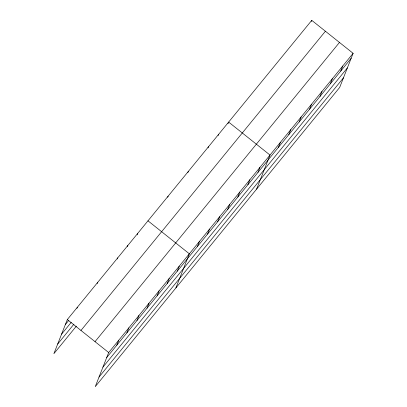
<?xml version="1.0" encoding="UTF-8"?>
<svg xmlns="http://www.w3.org/2000/svg" width="407" height="407" viewBox="0 0 407 407"><rect width="100%" height="100%" fill="white"/><g stroke="black" fill="none" stroke-linecap="round" stroke-linejoin="round"><path stroke-width="0.61" d="M353.118 53.322L108.679 352.543L95.243 386.65L339.682 87.434L353.118 53.322L311.757 20.35L67.318 319.566L53.882 353.678L76.374 326.144M76.959 308.338L77.401 307.224M97.125 283.654L97.563 282.539M117.292 258.969L117.73 257.855M127.376 246.627L127.813 245.513M137.24 234.839L137.678 233.725M167.709 197.253L168.147 196.138M116.789 345.207L118.763 340.201M187.876 172.568L188.314 171.454M126.872 332.865L128.846 327.854M136.956 320.523L138.929 315.511M208.043 147.883L208.481 146.769M147.039 308.18L149.013 303.169M218.127 135.541L218.564 134.427M157.122 295.838L159.096 290.827M227.986 123.753L228.429 122.639M167.206 283.496L169.18 278.485M177.289 271.154L179.263 266.142M175.91 287.907L189.347 253.8L147.98 220.828M197.456 246.469L199.43 241.458M207.539 234.122L209.513 229.116M217.623 221.779L219.597 216.773M227.706 209.437L229.68 204.426M237.79 197.095L239.759 192.084M311.314 21.464L311.757 20.35M247.868 184.753L249.842 179.741M257.952 172.41L259.925 167.399M256.573 189.163L270.009 155.057L228.648 122.085M278.424 147.349L280.398 142.338M288.812 134.636L290.786 129.624M299.201 121.917L301.175 116.906M309.59 109.198L311.564 104.192M319.978 96.484L321.952 91.473M330.367 83.766L332.341 78.755M340.756 71.052L342.73 66.041M65.344 324.577L68.834 320.304M61.559 334.183L71.256 322.313M57.662 344.073L73.952 324.135M80.968 330.448L325.407 31.232M95.029 341.661L339.469 42.44M106.705 357.55L351.144 58.333M102.925 367.155L347.364 67.933M99.028 377.05L343.467 77.829M67.318 319.566L108.679 352.543"/></g></svg>
